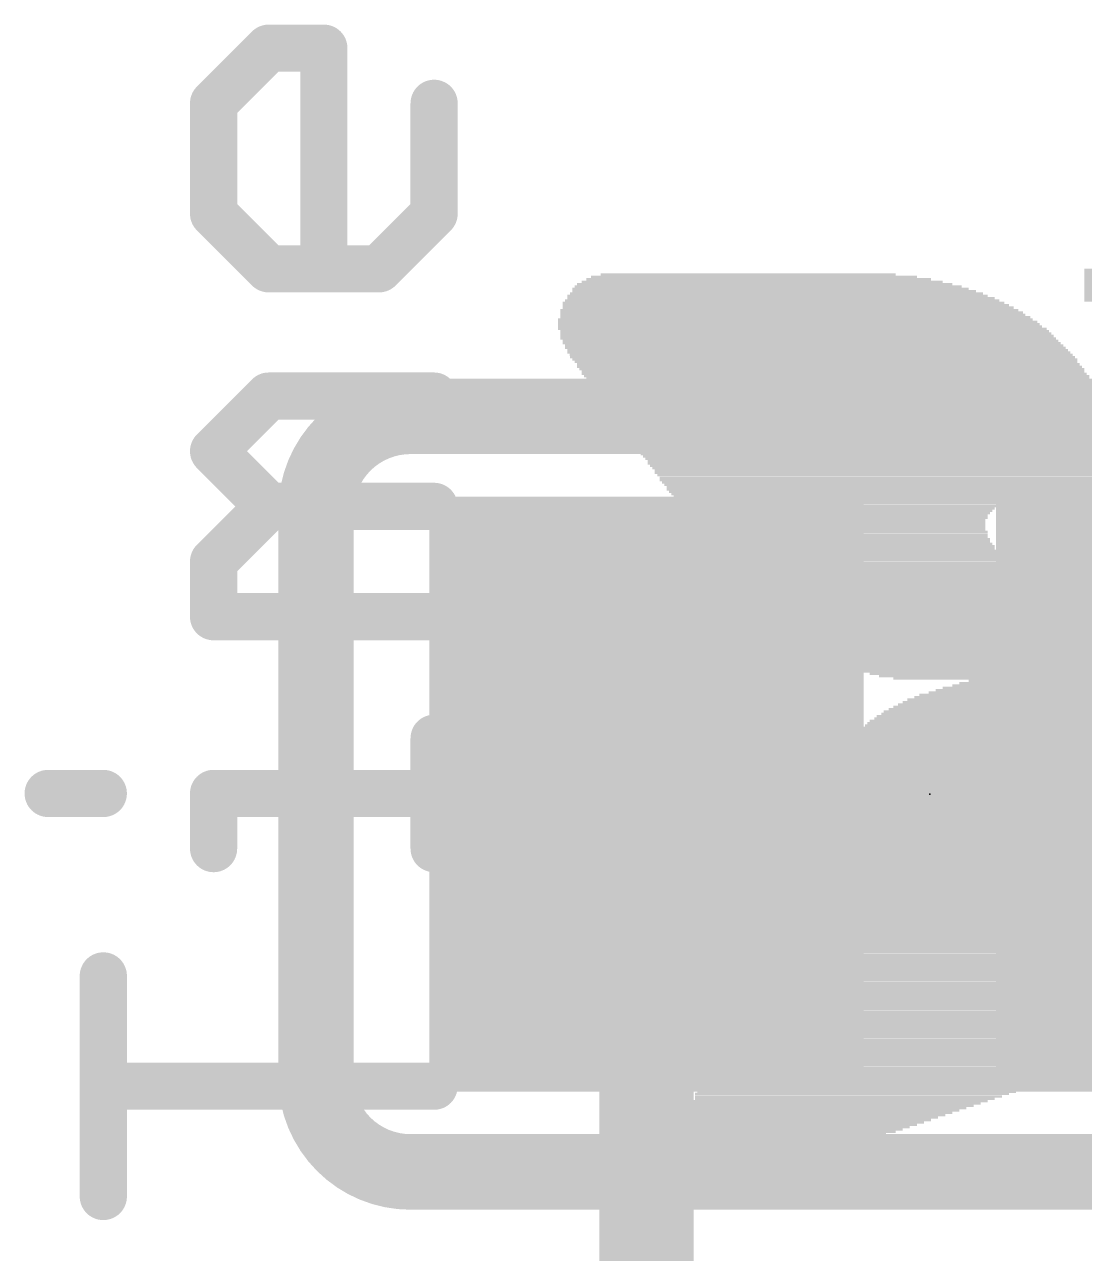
# Model space of a CAD drawing. Extents: x -6.9 to 23.1, y -5.3 to 25.6.
# Drawn here: x 0.359 to 3.21, y 9.687 to 12.991 of the extents above; entities that cross this region are included whole.
import ezdxf

# ---------------------------------------------------------------- set-up
doc = ezdxf.new("R2010")
doc.units = 0
for name, color, linetype in [('16', 132, 'CONTINUOUS'), ('21', 40, 'CONTINUOUS'), ('22', 6, 'CONTINUOUS'), ('24', 53, 'CONTINUOUS')]:
    doc.layers.add(name, color=color, linetype=linetype)

# ---------------------------------------------------------------- blocks, each defined once
blk = doc.blocks.new('RECT')
blk.add_solid([(-0.5, -0.5), (0.5, -0.5), (-0.5, 0.5), (0.5, 0.5)])

msp = doc.modelspace()

# ---------------------------------------------------------------- linework, layer by layer
at = {"layer": '16', "const_width": 0.254}
msp.add_lwpolyline([(2.032, 10.922), (2.032, 9.398)], dxfattribs=at)
at = {"layer": '16', "const_width": 0.127}
msp.add_lwpolyline([(2.0955, 10.922, 1), (1.9685, 10.922)], format="xyb", dxfattribs=at)
at = {"layer": '21', "const_width": 0.127}
for points in [[(0.8673, 12.7796), (1.0156, 12.9279)], [(1.0156, 12.9279), (1.1639, 12.9279)], [(1.1639, 12.9279), (1.1639, 12.3347)], [(0.8673, 12.483), (0.8673, 12.7796)], [(1.4605, 12.7796), (1.4605, 12.483)], [(1.0156, 12.3347), (0.8673, 12.483)], [(1.4605, 12.483), (1.3122, 12.3347)], [(1.3122, 12.3347), (1.0156, 12.3347)], [(0.8673, 11.8441), (1.0156, 11.9923)], [(1.0156, 11.9923), (1.4605, 11.9923)], [(1.0156, 11.6958), (0.8673, 11.8441)], [(0.8673, 11.5475), (1.0156, 11.6958)], [(1.0156, 11.6958), (1.4605, 11.6958)], [(0.8673, 11.3992), (0.8673, 11.5475)], [(1.4605, 11.3992), (0.8673, 11.3992)], [(1.4605, 10.7755), (1.4605, 11.0721)], [(0.4224, 10.9238), (0.5707, 10.9238)], [(0.8673, 10.7755), (0.8673, 10.9238)], [(0.8673, 10.9238), (1.4605, 10.9238)], [(0.5707, 9.84), (0.5707, 10.4331)], [(1.4605, 10.1366), (0.5707, 10.1366)]]:
    msp.add_lwpolyline(points, dxfattribs=at)
at = {"layer": '21', "const_width": 0.0635}
for points in [[(1.0156, 12.9596, 1), (1.0156, 12.8961)], [(1.0381, 12.9054, 1), (0.9932, 12.9503)], [(1.1957, 12.9279, 1), (1.1322, 12.9279)], [(1.1639, 12.8961, 1), (1.1639, 12.9596)], [(0.8991, 12.7796, 1), (0.8356, 12.7796)], [(0.8449, 12.802, 1), (0.8898, 12.7571)], [(1.4923, 12.7796, 1), (1.4288, 12.7796)], [(0.8898, 12.5054, 1), (0.8449, 12.4605)], [(1.483, 12.4605, 1), (1.438, 12.5054)], [(0.8356, 12.483, 1), (0.8991, 12.483)], [(1.4288, 12.483, 1), (1.4923, 12.483)], [(1.0156, 12.3664, 1), (1.0156, 12.3029)], [(1.3122, 12.3029, 1), (1.3122, 12.3664)], [(0.9932, 12.3122, 1), (1.0381, 12.3571)], [(1.1322, 12.3347, 1), (1.1957, 12.3347)], [(1.2898, 12.3571, 1), (1.3347, 12.3122)], [(1.0156, 12.0241, 1), (1.0156, 11.9606)], [(1.0381, 11.9699, 1), (0.9932, 12.0148)], [(1.4605, 11.9606, 1), (1.4605, 12.0241)], [(0.8898, 11.8665, 1), (0.8449, 11.8216)], [(0.8449, 11.8665, 1), (0.8898, 11.8216)], [(1.0156, 11.7275, 1), (1.0156, 11.664)], [(1.0381, 11.6733, 1), (0.9932, 11.7182)], [(0.9932, 11.6733, 1), (1.0381, 11.7182)], [(1.4605, 11.664, 1), (1.4605, 11.7275)], [(0.8991, 11.5475, 1), (0.8356, 11.5475)], [(0.8449, 11.5699, 1), (0.8898, 11.525)], [(0.8673, 11.4309, 1), (0.8673, 11.3674)], [(1.4605, 11.3674, 1), (1.4605, 11.4309)], [(0.8356, 11.3992, 1), (0.8991, 11.3992)], [(1.4923, 11.0721, 1), (1.4288, 11.0721)], [(0.4224, 10.9555, 1), (0.4224, 10.892)], [(0.5707, 10.892, 1), (0.5707, 10.9555)], [(0.8673, 10.9555, 1), (0.8673, 10.892)], [(0.8991, 10.9238, 1), (0.8356, 10.9238)], [(1.4605, 10.892, 1), (1.4605, 10.9555)], [(0.8356, 10.7755, 1), (0.8991, 10.7755)], [(1.4288, 10.7755, 1), (1.4923, 10.7755)], [(0.6025, 10.4331, 1), (0.539, 10.4331)], [(0.5707, 10.1683, 1), (0.5707, 10.1048)], [(1.4605, 10.1048, 1), (1.4605, 10.1683)], [(0.539, 9.84, 1), (0.6025, 9.84)]]:
    msp.add_lwpolyline(points, format="xyb", dxfattribs=at)
at = {"layer": '22'}
for points, const_width in [([(1.397, 11.938, 0.4142), (1.143, 11.684)], 0.2032), ([(1.397, 11.9888, 1), (1.397, 11.8872)], 0.1016), ([(1.397, 11.8872, 1), (1.397, 11.9888)], 0.1016), ([(1.1938, 11.684, 1), (1.0922, 11.684)], 0.1016), ([(1.0922, 11.684, 1), (1.1938, 11.684)], 0.1016), ([(1.143, 10.16, 0.4142), (1.397, 9.906)], 0.2032), ([(1.1938, 10.16, 1), (1.0922, 10.16)], 0.1016), ([(1.0922, 10.16, 1), (1.1938, 10.16)], 0.1016), ([(1.397, 9.9568, 1), (1.397, 9.8552)], 0.1016), ([(1.397, 9.8552, 1), (1.397, 9.9568)], 0.1016)]:
    msp.add_lwpolyline(points, format="xyb", dxfattribs=dict(at, const_width=const_width))
at = {"layer": '22', "const_width": 0.2032}
for points in [[(4.191, 11.938), (1.397, 11.938)], [(1.143, 11.684), (1.143, 10.16)], [(1.397, 9.906), (4.191, 9.906)]]:
    msp.add_lwpolyline(points, dxfattribs=at)
at = {"layer": '24'}
msp.add_point((2.794, 10.922), dxfattribs=at)

# ---------------------------------------------------------------- block references
at = {"layer": '16', "xscale": 1.1684, "yscale": 1.6002}
for p in [(2.032, 10.922), (3.556, 10.922)]:
    msp.add_blockref('RECT', p, dxfattribs=at)
at = {"layer": '16', "xscale": 0.635, "yscale": 0.2032, "rotation": 180}
msp.add_blockref('RECT', (2.794, 10.922), dxfattribs=at)
at = {"layer": '21'}
for p, xscale, yscale in [((3.7433, 12.3317), 1.0668, 0.0064), ((3.7433, 12.3254), 1.0668, 0.0063), ((2.3495, 12.2936), 1.0096, 0.0064), ((2.3432, 12.3), 0.9715, 0.0063), ((2.3337, 12.3063), 0.9271, 0.0064), ((2.321, 12.3127), 0.8763, 0.0063), ((2.3051, 12.319), 0.7937, 0.0064), ((3.7433, 12.319), 1.0668, 0.0064), ((3.7433, 12.3127), 1.0668, 0.0063), ((3.7433, 12.3063), 1.0668, 0.0064), ((3.7433, 12.3), 1.0668, 0.0063), ((3.7433, 12.2936), 1.0668, 0.0064), ((2.3845, 12.2619), 1.1303, 0.0063), ((2.3813, 12.2682), 1.1113, 0.0064), ((2.3654, 12.2809), 1.0668, 0.0064), ((2.3749, 12.2746), 1.0858, 0.0063), ((2.359, 12.2873), 1.0414, 0.0063), ((3.7433, 12.2873), 1.0668, 0.0063), ((3.7433, 12.2809), 1.0668, 0.0064), ((3.7433, 12.2746), 1.0668, 0.0063), ((3.7433, 12.2682), 1.0668, 0.0064), ((3.7433, 12.2619), 1.0668, 0.0063), ((2.4162, 12.2238), 1.2319, 0.0063), ((2.4003, 12.2428), 1.1874, 0.0064), ((2.4066, 12.2365), 1.2001, 0.0063), ((2.413, 12.2301), 1.2128, 0.0064), ((2.3971, 12.2492), 1.1684, 0.0063), ((2.394, 12.2555), 1.1493, 0.0064), ((3.7433, 12.2555), 1.0668, 0.0064), ((3.7433, 12.2492), 1.0668, 0.0063), ((2.4384, 12.192), 1.289, 0.0064), ((2.4321, 12.1984), 1.2763, 0.0063), ((2.4225, 12.2174), 1.2446, 0.0064), ((2.4257, 12.2111), 1.251, 0.0063), ((2.4321, 12.2047), 1.2637, 0.0064), ((2.4447, 12.1793), 1.3017, 0.0064), ((2.4416, 12.1857), 1.2954, 0.0063), ((2.4511, 12.173), 1.3144, 0.0063), ((2.4606, 12.1603), 1.3208, 0.0063), ((2.4575, 12.1666), 1.3145, 0.0064), ((2.4638, 12.1539), 1.3272, 0.0064), ((2.467, 12.1476), 1.3335, 0.0063), ((2.4733, 12.1412), 1.3335, 0.0064), ((2.4765, 12.1349), 1.3398, 0.0063), ((2.4829, 12.1285), 1.3399, 0.0064), ((2.486, 12.1222), 1.3462, 0.0063), ((2.4924, 12.1158), 1.3462, 0.0064), ((2.4956, 12.1095), 1.3525, 0.0063), ((2.5019, 12.1031), 1.3526, 0.0064), ((2.5051, 12.0968), 1.3589, 0.0063), ((2.5114, 12.0904), 1.3589, 0.0064), ((2.5146, 12.0841), 1.3526, 0.0063), ((2.521, 12.0777), 1.3525, 0.0064), ((2.5242, 12.0714), 1.3589, 0.0063), ((2.5305, 12.065), 1.3589, 0.0064), ((2.5337, 12.0587), 1.3525, 0.0063), ((2.5369, 12.0523), 1.3589, 0.0064), ((2.5432, 12.046), 1.3589, 0.0063), ((2.5464, 12.0396), 1.3525, 0.0064), ((2.5558, 12.0269), 1.3589, 0.0064), ((2.5527, 12.0333), 1.3526, 0.0063), ((2.5591, 12.0206), 1.3525, 0.0063), ((2.5654, 12.0142), 1.3526, 0.0064), ((2.5686, 12.0079), 1.3589, 0.0063), ((2.5718, 12.0015), 1.3525, 0.0064), ((2.5781, 11.9952), 1.3526, 0.0063), ((2.5844, 11.9888), 1.3525, 0.0064), ((2.5844, 11.9825), 1.3525, 0.0063), ((2.5908, 11.9761), 1.3526, 0.0064), ((2.5972, 11.9698), 1.3525, 0.0063), ((2.7654, 11.9634), 1.6764, 0.0064), ((2.7654, 11.9571), 1.6764, 0.0063), ((2.7654, 11.9507), 1.6637, 0.0064), ((2.7686, 11.9444), 1.6574, 0.0063), ((2.7686, 11.938), 1.6446, 0.0064), ((2.7686, 11.9317), 1.6446, 0.0063), ((2.7717, 11.9253), 1.6383, 0.0064), ((2.7718, 11.919), 1.6256, 0.0063), ((2.7718, 11.9126), 1.6256, 0.0064), ((2.7717, 11.9063), 1.6129, 0.0063), ((2.775, 11.8999), 1.6065, 0.0064), ((2.7781, 11.8936), 1.6002, 0.0063), ((2.7781, 11.8872), 1.6002, 0.0064), ((2.7782, 11.8809), 1.5875, 0.0063), ((2.7813, 11.8745), 1.5812, 0.0064), ((2.7845, 11.8681), 1.5748, 0.0063), ((2.7813, 11.8618), 1.5684, 0.0064), ((2.7845, 11.8555), 1.5621, 0.0063), ((2.7877, 11.8491), 1.5557, 0.0064), ((2.7908, 11.8428), 1.5494, 0.0063), ((2.7908, 11.8364), 1.5494, 0.0064), ((2.7909, 11.83), 1.5367, 0.0063), ((2.794, 11.8237), 1.5304, 0.0064), ((2.7972, 11.8174), 1.524, 0.0063), ((2.7972, 11.811), 1.524, 0.0064), ((2.8004, 11.8047), 1.5177, 0.0063), ((2.8035, 11.7983), 1.5113, 0.0064), ((2.8035, 11.7919), 1.4986, 0.0063), ((2.8035, 11.7856), 1.4986, 0.0064), ((2.8067, 11.7793), 1.4922, 0.0063), ((2.8098, 11.7729), 1.4859, 0.0064), ((2.8098, 11.7666), 1.4859, 0.0063), ((2.8131, 11.7602), 1.4795, 0.0064), ((2.8162, 11.7538), 1.4732, 0.0063), ((2.8194, 11.7475), 1.4668, 0.0064), ((2.8194, 11.7412), 1.4668, 0.0063), ((2.8226, 11.7348), 1.4605, 0.0064), ((2.8258, 11.7285), 1.4541, 0.0063), ((2.8289, 11.7221), 1.4478, 0.0064), ((2.8289, 11.7157), 1.4478, 0.0063), ((2.8321, 11.7094), 1.4414, 0.0064), ((2.5686, 11.7031), 0.9017, 0.0063), ((2.5559, 11.6967), 0.8636, 0.0064), ((3.302, 11.7031), 0.5016, 0.0063), ((3.3242, 11.6967), 0.4572, 0.0064), ((2.5464, 11.6904), 0.8445, 0.0063), ((2.5464, 11.684), 0.8319, 0.0064), ((2.5432, 11.6713), 0.8128, 0.0064), ((2.5464, 11.6776), 0.8191, 0.0063), ((2.5464, 11.665), 0.8065, 0.0063), ((3.3401, 11.6904), 0.4254, 0.0063), ((3.3496, 11.684), 0.4064, 0.0064), ((3.3592, 11.6776), 0.3873, 0.0063), ((3.3655, 11.6713), 0.3746, 0.0064), ((3.375, 11.665), 0.3556, 0.0063), ((2.5464, 11.6586), 0.7937, 0.0064), ((2.5495, 11.6523), 0.7874, 0.0063), ((2.5495, 11.6459), 0.7874, 0.0064), ((2.5527, 11.6395), 0.781, 0.0063), ((2.5558, 11.6332), 0.7747, 0.0064), ((2.5623, 11.6269), 0.7747, 0.0063), ((2.5623, 11.6205), 0.7747, 0.0064), ((2.5654, 11.6142), 0.7684, 0.0063), ((2.5718, 11.6078), 0.7683, 0.0064), ((2.5749, 11.6014), 0.762, 0.0063), ((2.5781, 11.5951), 0.7684, 0.0064), ((2.5844, 11.5888), 0.7683, 0.0063), ((2.5876, 11.5824), 0.762, 0.0064), ((2.5908, 11.5761), 0.7684, 0.0063), ((2.5972, 11.5697), 0.7683, 0.0064), ((2.6035, 11.5633), 0.7684, 0.0063), ((2.6067, 11.557), 0.762, 0.0064), ((2.6131, 11.5507), 0.7747, 0.0063), ((2.6162, 11.5443), 0.7684, 0.0064), ((2.6258, 11.538), 0.7747, 0.0063), ((2.6321, 11.5316), 0.7747, 0.0064), ((2.6353, 11.5252), 0.7811, 0.0063), ((2.6416, 11.5189), 0.781, 0.0064), ((2.648, 11.5126), 0.7811, 0.0063), ((2.6606, 11.4999), 0.7937, 0.0063), ((2.6543, 11.5062), 0.781, 0.0064), ((2.667, 11.4935), 0.7938, 0.0064), ((2.6766, 11.4871), 0.8001, 0.0063), ((2.6829, 11.4808), 0.8001, 0.0064), ((2.6924, 11.4745), 0.8064, 0.0063), ((2.7019, 11.4681), 0.8128, 0.0064), ((2.7083, 11.4618), 0.8128, 0.0063), ((2.7178, 11.4554), 0.8192, 0.0064), ((2.7273, 11.449), 0.8255, 0.0063), ((2.7369, 11.4427), 0.8319, 0.0064), ((2.7432, 11.4364), 0.8446, 0.0063), ((2.7559, 11.43), 0.8446, 0.0064), ((2.7686, 11.4237), 0.8572, 0.0063), ((2.7781, 11.4173), 0.8636, 0.0064), ((2.7909, 11.4109), 0.8763, 0.0063), ((2.8035, 11.4046), 0.889, 0.0064), ((2.8226, 11.3983), 0.9144, 0.0063), ((2.8416, 11.3919), 0.9398, 0.0064), ((3.0798, 11.3856), 1.4033, 0.0063), ((3.0829, 11.3792), 1.397, 0.0064), ((3.0893, 11.3728), 1.3843, 0.0063), ((3.0925, 11.3665), 1.3779, 0.0064), ((3.0956, 11.3602), 1.3716, 0.0063), ((3.102, 11.3538), 1.3716, 0.0064), ((3.1084, 11.3475), 1.3589, 0.0063), ((3.1147, 11.3411), 1.3589, 0.0064), ((3.1242, 11.3347), 1.3526, 0.0063), ((3.1338, 11.3284), 1.3589, 0.0064), ((3.1433, 11.3221), 1.3525, 0.0063), ((3.156, 11.3157), 1.3653, 0.0064), ((3.1686, 11.3094), 1.3653, 0.0063), ((3.1909, 11.303), 1.3843, 0.0064), ((3.2163, 11.2967), 1.4224, 0.0063), ((3.8608, 11.2903), 2.6734, 0.0064), ((3.8608, 11.284), 2.6606, 0.0063), ((3.8639, 11.2776), 2.6289, 0.0064), ((3.8672, 11.2713), 2.6099, 0.0063), ((3.8672, 11.2649), 2.5845, 0.0064), ((3.8735, 11.2586), 2.559, 0.0063), ((3.8799, 11.2522), 2.5337, 0.0064), ((3.8831, 11.2459), 2.5019, 0.0063), ((3.8926, 11.2395), 2.4701, 0.0064), ((3.9085, 11.2332), 2.4257, 0.0063), ((3.0766, 11.2014), 0.5334, 0.0064), ((3.0893, 11.2078), 0.5207, 0.0063), ((3.1115, 11.2141), 0.5144, 0.0064), ((3.1338, 11.2205), 0.5207, 0.0063), ((4.0037, 11.2268), 2.2098, 0.0064), ((3.0036, 11.1697), 0.5651, 0.0063), ((3.0131, 11.176), 0.5588, 0.0064), ((3.029, 11.1824), 0.5525, 0.0063), ((3.0417, 11.1887), 0.5525, 0.0064), ((3.0575, 11.1951), 0.5334, 0.0063), ((2.9527, 11.1379), 0.5779, 0.0064), ((2.9591, 11.1443), 0.5778, 0.0063), ((2.9718, 11.1506), 0.5778, 0.0064), ((2.9813, 11.157), 0.5715, 0.0063), ((2.9909, 11.1633), 0.5651, 0.0064), ((2.9146, 11.1062), 0.5905, 0.0063), ((2.9178, 11.1125), 0.5842, 0.0064), ((2.9274, 11.1189), 0.5905, 0.0063), ((2.9369, 11.1252), 0.5842, 0.0064), ((2.9432, 11.1316), 0.5842, 0.0063), ((2.8734, 11.0681), 0.5969, 0.0063), ((2.8798, 11.0744), 0.5969, 0.0064), ((2.8861, 11.0808), 0.5969, 0.0063), ((2.8925, 11.0871), 0.5969, 0.0064), ((2.8988, 11.0935), 0.5969, 0.0063), ((2.902, 11.0998), 0.5905, 0.0064), ((2.8448, 11.0363), 0.6032, 0.0064), ((2.8479, 11.0427), 0.5969, 0.0063), ((2.8544, 11.049), 0.5969, 0.0064), ((2.8607, 11.0554), 0.5969, 0.0063), ((2.8671, 11.0617), 0.5969, 0.0064), ((2.8162, 11.0046), 0.6096, 0.0063), ((2.8226, 11.0109), 0.6096, 0.0064), ((2.8258, 11.0173), 0.6033, 0.0063), ((2.8321, 11.0236), 0.6032, 0.0064), ((2.8384, 11.03), 0.6033, 0.0063), ((2.794, 10.9728), 0.616, 0.0064), ((2.8004, 10.9792), 0.6159, 0.0063), ((2.8035, 10.9855), 0.6096, 0.0064), ((2.8099, 10.9919), 0.6096, 0.0063), ((2.8131, 10.9982), 0.6033, 0.0064), ((2.775, 10.9411), 0.6159, 0.0063), ((2.7813, 10.9538), 0.616, 0.0063), ((2.7813, 10.9474), 0.616, 0.0064), ((2.7877, 10.9601), 0.6159, 0.0064), ((2.7908, 10.9665), 0.6096, 0.0063), ((2.7559, 10.903), 0.6286, 0.0063), ((2.7623, 10.9093), 0.6287, 0.0064), ((2.7654, 10.922), 0.6223, 0.0064), ((2.7654, 10.9157), 0.6223, 0.0063), ((2.7717, 10.9347), 0.6223, 0.0064), ((2.7717, 10.9284), 0.6223, 0.0063), ((2.7496, 10.8776), 0.6413, 0.0063), ((2.7496, 10.8712), 0.6413, 0.0064), ((2.7527, 10.8902), 0.635, 0.0063), ((2.7527, 10.8839), 0.635, 0.0064), ((2.7559, 10.8966), 0.6286, 0.0064), ((2.74, 10.8458), 0.6604, 0.0064), ((2.7432, 10.8395), 0.6668, 0.0063), ((2.7432, 10.8585), 0.654, 0.0064), ((2.7432, 10.8521), 0.654, 0.0063), ((2.7464, 10.8649), 0.6477, 0.0063), ((2.7527, 10.814), 0.7112, 0.0063), ((3.0734, 10.8077), 1.3526, 0.0064), ((2.7432, 10.8268), 0.6794, 0.0063), ((2.7496, 10.8204), 0.6921, 0.0064), ((2.7464, 10.8331), 0.6731, 0.0064), ((3.4481, 10.814), 0.6033, 0.0063), ((3.4576, 10.8204), 0.5715, 0.0064), ((3.464, 10.8268), 0.5461, 0.0063), ((3.4703, 10.8331), 0.5334, 0.0064), ((3.0798, 10.7696), 1.4033, 0.0064), ((3.0766, 10.7887), 1.3843, 0.0063), ((3.0766, 10.7823), 1.3843, 0.0064), ((3.0798, 10.7759), 1.3907, 0.0063), ((3.0734, 10.8014), 1.3652, 0.0063), ((3.0766, 10.795), 1.3716, 0.0064), ((3.0829, 10.7569), 1.4224, 0.0064), ((3.0861, 10.7506), 1.4288, 0.0063), ((3.0925, 10.7378), 1.4415, 0.0063), ((3.0893, 10.7442), 1.4351, 0.0064), ((3.083, 10.7633), 1.4097, 0.0063), ((3.0956, 10.7188), 1.4732, 0.0064), ((3.1019, 10.7125), 1.4859, 0.0063), ((3.1052, 10.7061), 1.4923, 0.0064), ((3.0925, 10.7315), 1.4541, 0.0064), ((3.0957, 10.7252), 1.4605, 0.0063), ((3.4385, 10.6744), 2.1844, 0.0063), ((3.1179, 10.6934), 1.5303, 0.0064), ((3.4386, 10.6871), 2.1717, 0.0063), ((3.4386, 10.6807), 2.1717, 0.0064), ((3.1115, 10.6997), 1.505, 0.0063), ((3.4386, 10.6553), 2.1971, 0.0064), ((3.4386, 10.649), 2.1971, 0.0063), ((3.4386, 10.6426), 2.1971, 0.0064), ((3.4385, 10.668), 2.1844, 0.0064), ((3.4385, 10.6616), 2.1844, 0.0063), ((2.8988, 10.6045), 1.143, 0.0064), ((2.902, 10.6172), 1.1493, 0.0064), ((2.902, 10.6109), 1.1493, 0.0063), ((2.9083, 10.6363), 1.1494, 0.0063), ((2.9083, 10.6299), 1.1494, 0.0064), ((2.9051, 10.6235), 1.143, 0.0063), ((2.8893, 10.5791), 1.1493, 0.0064), ((2.8893, 10.5728), 1.1493, 0.0063), ((2.8956, 10.5982), 1.1494, 0.0063), ((2.8956, 10.5918), 1.1494, 0.0064), ((2.8956, 10.5854), 1.1494, 0.0063), ((2.8798, 10.541), 1.1557, 0.0064), ((2.8829, 10.5601), 1.1494, 0.0063), ((2.8829, 10.5537), 1.1494, 0.0064), ((2.8829, 10.5473), 1.1494, 0.0063), ((2.8893, 10.5664), 1.1493, 0.0064), ((2.8702, 10.5156), 1.1494, 0.0064), ((2.8702, 10.5092), 1.1494, 0.0063), ((2.8734, 10.522), 1.1557, 0.0063), ((2.8765, 10.5347), 1.1493, 0.0063), ((2.8765, 10.5283), 1.1493, 0.0064), ((2.8575, 10.4839), 1.1494, 0.0063), ((2.8575, 10.4775), 1.1494, 0.0064), ((2.8671, 10.5029), 1.1557, 0.0064), ((2.8639, 10.4966), 1.1493, 0.0063), ((2.8639, 10.4902), 1.1493, 0.0064), ((2.8448, 10.4458), 1.1494, 0.0063), ((2.8416, 10.4394), 1.143, 0.0064), ((2.8512, 10.4648), 1.1493, 0.0064), ((2.8512, 10.4585), 1.1493, 0.0063), ((2.848, 10.4521), 1.143, 0.0064), ((2.8575, 10.4711), 1.1494, 0.0063), ((2.8258, 10.4077), 1.1367, 0.0063), ((2.8353, 10.4267), 1.143, 0.0064), ((2.8321, 10.4204), 1.1366, 0.0063), ((2.8321, 10.414), 1.1366, 0.0064), ((2.8416, 10.433), 1.143, 0.0063), ((2.8163, 10.3886), 1.1303, 0.0064), ((2.8163, 10.3823), 1.1303, 0.0063), ((2.8131, 10.3759), 1.1239, 0.0064), ((2.8258, 10.4013), 1.1367, 0.0064), ((2.8226, 10.3949), 1.1303, 0.0063), ((2.7972, 10.3505), 1.1176, 0.0064), ((2.794, 10.3442), 1.1112, 0.0063), ((2.8067, 10.3696), 1.124, 0.0063), ((2.8035, 10.3632), 1.1176, 0.0064), ((2.8035, 10.3568), 1.1176, 0.0063), ((2.7813, 10.3251), 1.0986, 0.0064), ((2.7813, 10.3187), 1.0986, 0.0063), ((2.7845, 10.3315), 1.1049, 0.0063), ((2.775, 10.3124), 1.0859, 0.0064), ((2.7909, 10.3378), 1.1049, 0.0064), ((2.7527, 10.2806), 1.0668, 0.0063), ((2.7496, 10.2743), 1.0605, 0.0064), ((2.7623, 10.2934), 1.0859, 0.0063), ((2.7591, 10.287), 1.0795, 0.0064), ((2.7718, 10.3061), 1.0922, 0.0063), ((2.7686, 10.2997), 1.0858, 0.0064), ((2.7336, 10.2553), 1.0541, 0.0063), ((2.7305, 10.2489), 1.0478, 0.0064), ((2.7242, 10.2426), 1.0351, 0.0063), ((2.7432, 10.268), 1.0604, 0.0063), ((2.7401, 10.2616), 1.0541, 0.0064), ((2.7019, 10.2172), 1.016, 0.0063), ((2.6956, 10.2108), 1.0033, 0.0064), ((2.7083, 10.2235), 1.016, 0.0064), ((2.7115, 10.2299), 1.0223, 0.0063), ((2.721, 10.2362), 1.0287, 0.0064), ((2.6797, 10.1918), 0.9842, 0.0063), ((2.667, 10.1791), 0.9588, 0.0063), ((2.6734, 10.1854), 0.9715, 0.0064), ((2.6924, 10.2045), 0.997, 0.0063), ((2.6861, 10.1981), 0.9843, 0.0064), ((2.6353, 10.1537), 0.9207, 0.0063), ((2.6289, 10.1473), 0.908, 0.0064), ((2.6511, 10.1664), 0.9398, 0.0063), ((2.6448, 10.16), 0.9271, 0.0064), ((2.6575, 10.1727), 0.9525, 0.0064), ((2.5844, 10.1156), 0.8445, 0.0063), ((2.575, 10.1092), 0.8255, 0.0064), ((2.613, 10.1346), 0.889, 0.0064), ((2.6035, 10.1283), 0.87, 0.0063), ((2.5972, 10.1219), 0.8573, 0.0064), ((2.6225, 10.141), 0.8953, 0.0063), ((2.521, 10.0775), 0.7429, 0.0063), ((2.5527, 10.0965), 0.7938, 0.0064), ((2.5432, 10.0902), 0.7747, 0.0063), ((2.5337, 10.0838), 0.7557, 0.0064), ((2.5654, 10.1029), 0.8064, 0.0063), ((2.4702, 10.0457), 0.6541, 0.0064), ((2.5114, 10.0711), 0.7239, 0.0064), ((2.5019, 10.0648), 0.7048, 0.0063), ((2.4924, 10.0584), 0.6858, 0.0064), ((2.4829, 10.0521), 0.6667, 0.0063), ((2.4606, 10.0394), 0.635, 0.0063), ((2.4511, 10.033), 0.616, 0.0064), ((2.4225, 10.014), 0.5588, 0.0063), ((2.4416, 10.0267), 0.5969, 0.0063), ((2.4321, 10.0203), 0.5779, 0.0064), ((2.4098, 10.0076), 0.5334, 0.0064), ((2.3908, 9.9949), 0.4953, 0.0064), ((2.3844, 9.9886), 0.4826, 0.0063), ((2.3749, 9.9822), 0.4636, 0.0064), ((2.4035, 10.0013), 0.5207, 0.0063), ((2.3685, 9.9759), 0.4381, 0.0063), ((2.3559, 9.9695), 0.4127, 0.0064), ((2.3527, 9.9632), 0.3937, 0.0063), ((2.3432, 9.9568), 0.3747, 0.0064), ((2.3337, 9.9505), 0.3429, 0.0063), ((2.3273, 9.9441), 0.3302, 0.0064), ((2.3178, 9.9378), 0.2985, 0.0063), ((2.3146, 9.9314), 0.2794, 0.0064), ((2.3051, 9.9251), 0.2477, 0.0063), ((2.2987, 9.9187), 0.2222, 0.0064), ((2.2924, 9.9123), 0.1969, 0.0063), ((2.2892, 9.906), 0.1651, 0.0064), ((2.2829, 9.8997), 0.1397, 0.0063), ((2.2765, 9.8933), 0.1016, 0.0064), ((2.2765, 9.887), 0.0635, 0.0063)]:
    msp.add_blockref('RECT', p, dxfattribs=dict(at, xscale=xscale, yscale=yscale))

doc.saveas('drawing.dxf')
